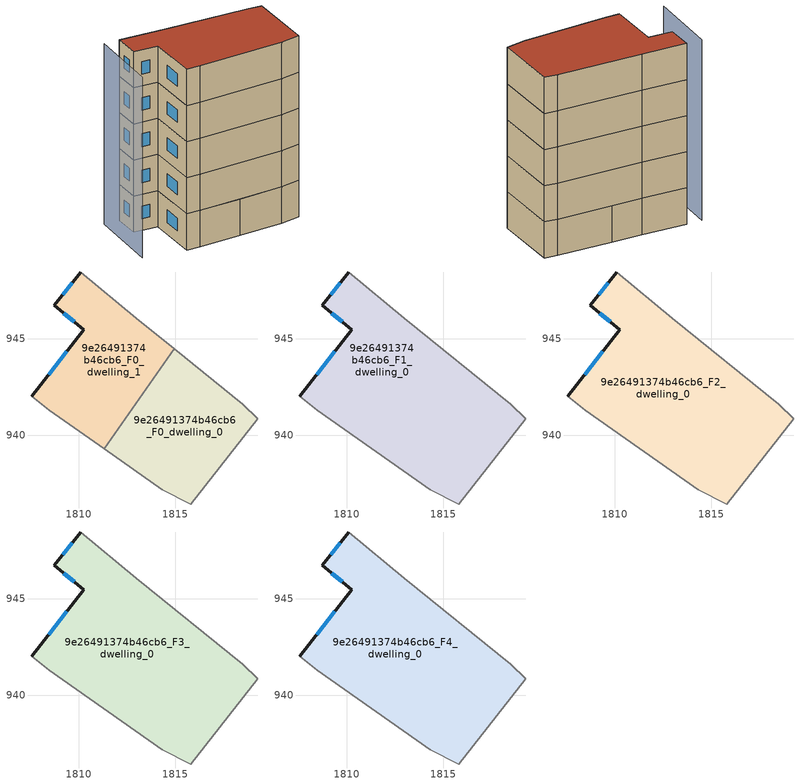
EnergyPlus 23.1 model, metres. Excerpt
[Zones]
9e26491374b46cb6_F0_dwelling_0
 floor ground (EU_floor_Construction): 1818.5,941.61 1819.29,940.86 1815.82,936.43 1814.34,937.18 1811.33,939.29 1814.97,944.47 z0
 wall adiabatic (EU_wall_Construction): 1811.33,939.29 1814.34,937.18 1815.82,936.43 1819.29,940.86 1818.5,941.61 1814.97,944.47 z0:3
 wall to 9e26491374b46cb6_F0_dwelling_1 (EU_wall_Construction): 1814.97,944.47 1811.33,939.29 z0:3
9e26491374b46cb6_F0_dwelling_1
 floor ground (EU_floor_Construction): 1812.99,946.06 1814.97,944.47 1811.33,939.29 1808.47,941.3 1807.57,942.01 1810.28,945.45 1808.74,946.72 1810.12,948.45 z0
 wall outside (EU_wall_Construction): 1810.12,948.45 1808.74,946.72 1810.28,945.45 1807.57,942.01 z0:3
 wall adiabatic (EU_wall_Construction): 1814.97,944.47 1812.99,946.06 1810.12,948.45 / 1807.57,942.01 1808.47,941.3 1811.33,939.29 z0:3
 window (EU_Window_Construction): 1809.24,946.31 1809.78,945.87 / 1809.67,947.89 1809.19,947.29 / 1809.4,944.34 1808.45,943.13 z0.98:2.02
9e26491374b46cb6_F1_dwelling_0
 floor to 9e26491374b46cb6_F0_dwelling_0 (EU_floor_Construction): 1818.5,941.61 1819.29,940.86 1815.82,936.43 1814.34,937.18 1811.33,939.29 1814.97,944.47 z3
 floor to 9e26491374b46cb6_F0_dwelling_1 (EU_floor_Construction): 1812.99,946.06 1814.97,944.47 1811.33,939.29 1808.47,941.3 1807.57,942.01 1810.28,945.45 1808.74,946.72 1810.12,948.45 z3
 wall outside (EU_wall_Construction): 1810.12,948.45 1808.74,946.72 1810.28,945.45 1807.57,942.01 z3:6
 wall adiabatic (EU_wall_Construction): 1807.57,942.01 1808.47,941.3 1814.34,937.18 1815.82,936.43 1819.29,940.86 1818.5,941.61 1812.99,946.06 1810.12,948.45 z3:6
 window (EU_Window_Construction): 1809.24,946.31 1809.78,945.87 / 1809.67,947.89 1809.19,947.29 / 1809.4,944.34 1808.45,943.13 z3.98:5.02
9e26491374b46cb6_F2_dwelling_0
 floor to 9e26491374b46cb6_F1_dwelling_0 (EU_floor_Construction): 1812.99,946.06 1818.5,941.61 1819.29,940.86 1815.82,936.43 1814.34,937.18 1808.47,941.3 1807.57,942.01 1810.28,945.45 1808.74,946.72 1810.12,948.45 z6
 wall outside (EU_wall_Construction): 1810.12,948.45 1808.74,946.72 1810.28,945.45 1807.57,942.01 z6:9
 wall adiabatic (EU_wall_Construction): 1807.57,942.01 1808.47,941.3 1814.34,937.18 1815.82,936.43 1819.29,940.86 1818.5,941.61 1812.99,946.06 1810.12,948.45 z6:9
 window (EU_Window_Construction): 1809.24,946.31 1809.78,945.87 / 1809.67,947.89 1809.19,947.29 / 1809.4,944.34 1808.45,943.13 z6.98:8.02
9e26491374b46cb6_F3_dwelling_0
 floor to 9e26491374b46cb6_F2_dwelling_0 (EU_floor_Construction): 1812.99,946.06 1818.5,941.61 1819.29,940.86 1815.82,936.43 1814.34,937.18 1808.47,941.3 1807.57,942.01 1810.28,945.45 1808.74,946.72 1810.12,948.45 z9
 wall outside (EU_wall_Construction): 1810.12,948.45 1808.74,946.72 1810.28,945.45 1807.57,942.01 z9:12
 wall adiabatic (EU_wall_Construction): 1807.57,942.01 1808.47,941.3 1814.34,937.18 1815.82,936.43 1819.29,940.86 1818.5,941.61 1812.99,946.06 1810.12,948.45 z9:12
 window (EU_Window_Construction): 1809.24,946.31 1809.78,945.87 / 1809.67,947.89 1809.19,947.29 / 1809.4,944.34 1808.45,943.13 z9.98:11.02
9e26491374b46cb6_F4_dwelling_0
 floor to 9e26491374b46cb6_F3_dwelling_0 (EU_floor_Construction): 1812.99,946.06 1818.5,941.61 1819.29,940.86 1815.82,936.43 1814.34,937.18 1808.47,941.3 1807.57,942.01 1810.28,945.45 1808.74,946.72 1810.12,948.45 z12
 wall outside (EU_wall_Construction): 1810.12,948.45 1808.74,946.72 1810.28,945.45 1807.57,942.01 z12:15
 wall adiabatic (EU_wall_Construction): 1807.57,942.01 1808.47,941.3 1814.34,937.18 1815.82,936.43 1819.29,940.86 1818.5,941.61 1812.99,946.06 1810.12,948.45 z12:15
 window (EU_Window_Construction): 1809.24,946.31 1809.78,945.87 / 1809.67,947.89 1809.19,947.29 / 1809.4,944.34 1808.45,943.13 z12.98:14.02
 roof outside (EU_roof_Construction): 1815.82,936.43 1819.29,940.86 1818.5,941.61 1812.99,946.06 1810.12,948.45 1808.74,946.72 1810.28,945.45 1807.57,942.01 1808.47,941.3 1814.34,937.18 z15
shading: 1809.11,949.26 1805.1,944.56 z0:15
[Building]
EU S2 Campaign: North Axis=0; Terrain=City; Solar Distribution=FullExterior
[Site:Location]
Bologna: Latitude=44.5; Longitude=11.25; Time Zone=1; Elevation=37
[SizingPeriod:WeatherFileDays]
AnnualSizingPeriod: Begin Month=1; Begin Day of Month=1; End Month=12; End Day of Month=31; Day of Week for Start Day=Monday; Use Weather File Daylight Saving Period=No; Use Weather File Rain and Snow Indicators=No
[MATERIAL]
EU_InternalMass_Material: Roughness=MediumRough; Thickness=0.1; Conductivity=1; Density=1800; Specific Heat=900; Thermal Absorptance=0.9; Solar Absorptance=0.7; Visible Absorptance=0.7
[MATERIAL:NOMASS] Roughness=MediumRough; Thermal Absorptance=0.9; Solar Absorptance=0.7; Visible Absorptance=0.7
Name | Thermal Resistance
EU_wall_NoMass | 0.905828
EU_roof_NoMass | 0.37593
EU_floor_NoMass | 0.67114
[WINDOWMATERIAL:SIMPLEGLAZINGSYSTEM]
EU_Window_SimpleGlazing: UFactor=4.52486; Solar Heat Gain Coefficient=0.85; Visible Transmittance=0.85
[CONSTRUCTION]
EU_wall_Construction: EU_wall_NoMass
EU_roof_Construction: EU_roof_NoMass
EU_floor_Construction: EU_floor_NoMass
EU_Window_Construction: EU_Window_SimpleGlazing
EU_InternalMass_Construction: EU_InternalMass_Material
[ZONE] Type=1; Multiplier=1; Ceiling Height=autocalculate; Floor Area=autocalculate; Part of Total Floor Area=Yes
Name | Volume
9e26491374b46cb6_F0_dwelling_0 | 99.8379
9e26491374b46cb6_F1_dwelling_0 | 199.679
9e26491374b46cb6_F2_dwelling_0; 9e26491374b46cb6_F3_dwelling_0; 9e26491374b46cb6_F4_dwelling_0 | 199.682
9e26491374b46cb6_F0_dwelling_1 | 99.8416
[INTERNALMASS] Construction=EU_InternalMass_Construction
Name | Zone or ZoneList | Surface Area
9e26491374b46cb6_F0_dwelling_0_EU_InternalMass | 9e26491374b46cb6_F0_dwelling_0 | 33.2793
9e26491374b46cb6_F0_dwelling_1_EU_InternalMass | 9e26491374b46cb6_F0_dwelling_1 | 33.2805
9e26491374b46cb6_F1_dwelling_0_EU_InternalMass | 9e26491374b46cb6_F1_dwelling_0 | 66.561
9e26491374b46cb6_F2_dwelling_0_EU_InternalMass | 9e26491374b46cb6_F2_dwelling_0 | 66.561
9e26491374b46cb6_F3_dwelling_0_EU_InternalMass | 9e26491374b46cb6_F3_dwelling_0 | 66.561
9e26491374b46cb6_F4_dwelling_0_EU_InternalMass | 9e26491374b46cb6_F4_dwelling_0 | 66.561
[OTHEREQUIPMENT] Fuel Type=Electricity; Design Level Calculation Method=Watts/Area; Power per Zone Floor Area=1; Fraction Latent=0; Fraction Radiant=0; Fraction Lost=0; Carbon Dioxide Generation Rate=0; EndUse Subcategory=EU_Step8_InternalGains
Name | Zone or ZoneList or Space or SpaceList | Schedule
EU_Step8_InternalGain_9e26491374b46cb6_F0_dwelling_0_f000 | 9e26491374b46cb6_F0_dwelling_0 | EU_Step8_GainSchedule_9e26491374b46cb6_F0_dwelling_0_f000
EU_Step8_InternalGain_9e26491374b46cb6_F0_dwelling_1_f000 | 9e26491374b46cb6_F0_dwelling_1 | EU_Step8_GainSchedule_9e26491374b46cb6_F0_dwelling_1_f000
EU_Step8_InternalGain_9e26491374b46cb6_F1_dwelling_0_f000 | 9e26491374b46cb6_F1_dwelling_0 | EU_Step8_GainSchedule_9e26491374b46cb6_F1_dwelling_0_f000
EU_Step8_InternalGain_9e26491374b46cb6_F2_dwelling_0_f000 | 9e26491374b46cb6_F2_dwelling_0 | EU_Step8_GainSchedule_9e26491374b46cb6_F2_dwelling_0_f000
EU_Step8_InternalGain_9e26491374b46cb6_F3_dwelling_0_f000 | 9e26491374b46cb6_F3_dwelling_0 | EU_Step8_GainSchedule_9e26491374b46cb6_F3_dwelling_0_f000
EU_Step8_InternalGain_9e26491374b46cb6_F4_dwelling_0_f000 | 9e26491374b46cb6_F4_dwelling_0 | EU_Step8_GainSchedule_9e26491374b46cb6_F4_dwelling_0_f000
[ZONEVENTILATION:DESIGNFLOWRATE] Schedule=EU_AlwaysOn; Design Flow Rate Calculation Method=AirChanges/Hour; Air Changes per Hour=0.73129; Ventilation Type=Natural; Fan Pressure Rise=0; Fan Total Efficiency=1; Constant Term Coefficient=1; Temperature Term Coefficient=0; Velocity Term Coefficient=0; Velocity Squared Term Coefficient=0; Minimum Indoor Temperature=-100; Maximum Indoor Temperature=100; Delta Temperature=-100; Minimum Outdoor Temperature=-100; Maximum Outdoor Temperature=100; Maximum Wind Speed=40
Name | Zone or ZoneList or Space or SpaceList
EU_ConstantAir_9e26491374b46cb6_F0_dwelling_0 | 9e26491374b46cb6_F0_dwelling_0
EU_ConstantAir_9e26491374b46cb6_F0_dwelling_1 | 9e26491374b46cb6_F0_dwelling_1
EU_ConstantAir_9e26491374b46cb6_F1_dwelling_0 | 9e26491374b46cb6_F1_dwelling_0
EU_ConstantAir_9e26491374b46cb6_F2_dwelling_0 | 9e26491374b46cb6_F2_dwelling_0
EU_ConstantAir_9e26491374b46cb6_F3_dwelling_0 | 9e26491374b46cb6_F3_dwelling_0
EU_ConstantAir_9e26491374b46cb6_F4_dwelling_0 | 9e26491374b46cb6_F4_dwelling_0
[HVACTEMPLATE:THERMOSTAT] Constant Heating Setpoint=20; Constant Cooling Setpoint=50
EU_HeatOnly_9e26491374b46cb6_F0_dwelling_0; EU_HeatOnly_9e26491374b46cb6_F0_dwelling_1; EU_HeatOnly_9e26491374b46cb6_F1_dwelling_0; EU_HeatOnly_9e26491374b46cb6_F2_dwelling_0; EU_HeatOnly_9e26491374b46cb6_F3_dwelling_0; EU_HeatOnly_9e26491374b46cb6_F4_dwelling_0
[HVACTEMPLATE:ZONE:IDEALLOADSAIRSYSTEM] System Availability Schedule=EU_AlwaysOn; Maximum Heating Supply Air Temperature=50; Minimum Cooling Supply Air Temperature=13; Maximum Heating Supply Air Humidity Ratio=0.0156; Minimum Cooling Supply Air Humidity Ratio=0.0077; Heating Limit=NoLimit; Cooling Limit=NoLimit; Heating Availability Schedule=EU_AlwaysOn; Cooling Availability Schedule=EU_CoolingOff; Dehumidification Control Type=ConstantSensibleHeatRatio; Cooling Sensible Heat Ratio=0.7; Dehumidification Setpoint=60; Humidification Control Type=None; Humidification Setpoint=30; Outdoor Air Method=None; Outdoor Air Flow Rate per Person=0.00944; Outdoor Air Flow Rate per Zone Floor Area=0; Outdoor Air Flow Rate per Zone=0; Demand Controlled Ventilation Type=None; Outdoor Air Economizer Type=NoEconomizer; Heat Recovery Type=None; Sensible Heat Recovery Effectiveness=0.7; Latent Heat Recovery Effectiveness=0.65
Name | Template Thermostat
9e26491374b46cb6_F0_dwelling_0 | EU_HeatOnly_9e26491374b46cb6_F0_dwelling_0
9e26491374b46cb6_F0_dwelling_1 | EU_HeatOnly_9e26491374b46cb6_F0_dwelling_1
9e26491374b46cb6_F1_dwelling_0 | EU_HeatOnly_9e26491374b46cb6_F1_dwelling_0
9e26491374b46cb6_F2_dwelling_0 | EU_HeatOnly_9e26491374b46cb6_F2_dwelling_0
9e26491374b46cb6_F3_dwelling_0 | EU_HeatOnly_9e26491374b46cb6_F3_dwelling_0
9e26491374b46cb6_F4_dwelling_0 | EU_HeatOnly_9e26491374b46cb6_F4_dwelling_0
[SIZING:ZONE] Zone Cooling Design Supply Air Temperature Input Method=SupplyAirTemperature; Zone Cooling Design Supply Air Temperature=13; Zone Heating Design Supply Air Temperature Input Method=SupplyAirTemperature; Zone Heating Design Supply Air Temperature=50; Zone Cooling Design Supply Air Humidity Ratio=0.008; Zone Heating Design Supply Air Humidity Ratio=0.008; Cooling Design Air Flow Method=DesignDay; Cooling Design Air Flow Rate=0; Cooling Minimum Air Flow per Zone Floor Area=0.000762; Cooling Minimum Air Flow=0; Cooling Minimum Air Flow Fraction=0.2; Heating Design Air Flow Method=DesignDay; Heating Design Air Flow Rate=0; Heating Maximum Air Flow per Zone Floor Area=0.002032; Heating Maximum Air Flow=0.141576; Heating Maximum Air Flow Fraction=0.3; Account for Dedicated Outdoor Air System=No; Dedicated Outdoor Air System Control Strategy=NeutralSupplyAir; Dedicated Outdoor Air Low Setpoint Temperature for Design=autosize; Dedicated Outdoor Air High Setpoint Temperature for Design=autosize; Zone Load Sizing Method=Sensible Load Only No Latent Load; Zone Latent Cooling Design Supply Air Humidity Ratio Input Method=HumidityRatioDifference; Zone Cooling Design Supply Air Humidity Ratio Difference=0.005; Zone Latent Heating Design Supply Air Humidity Ratio Input Method=HumidityRatioDifference; Zone Humidification Design Supply Air Humidity Ratio Difference=0.005
9e26491374b46cb6_F0_dwelling_0; 9e26491374b46cb6_F0_dwelling_1; 9e26491374b46cb6_F1_dwelling_0; 9e26491374b46cb6_F2_dwelling_0; 9e26491374b46cb6_F3_dwelling_0; 9e26491374b46cb6_F4_dwelling_0
[SCHEDULE:CONSTANT]
Name | Hourly Value
EU_AlwaysOn | 1
EU_CoolingOff | 0
[SCHEDULE:FILE] Column Number=1; Rows to Skip at Top=0; Number of Hours of Data=8760; Column Separator=Comma; Interpolate to Timestep=No; Minutes per Item=60; Adjust Schedule for Daylight Savings=Yes
Name | File
EU_Step8_GainSchedule_9e26491374b46cb6_F0_dwelling_0_f000 | ../../schedules/9e26491374b46cb6/9e26491374b46cb6_F0_dwelling_0_f000_gain.csv
EU_Step8_GainSchedule_9e26491374b46cb6_F0_dwelling_1_f000 | ../../schedules/9e26491374b46cb6/9e26491374b46cb6_F0_dwelling_1_f000_gain.csv
EU_Step8_GainSchedule_9e26491374b46cb6_F1_dwelling_0_f000 | ../../schedules/9e26491374b46cb6/9e26491374b46cb6_F1_dwelling_0_f000_gain.csv
EU_Step8_GainSchedule_9e26491374b46cb6_F2_dwelling_0_f000 | ../../schedules/9e26491374b46cb6/9e26491374b46cb6_F2_dwelling_0_f000_gain.csv
EU_Step8_GainSchedule_9e26491374b46cb6_F3_dwelling_0_f000 | ../../schedules/9e26491374b46cb6/9e26491374b46cb6_F3_dwelling_0_f000_gain.csv
EU_Step8_GainSchedule_9e26491374b46cb6_F4_dwelling_0_f000 | ../../schedules/9e26491374b46cb6/9e26491374b46cb6_F4_dwelling_0_f000_gain.csv
